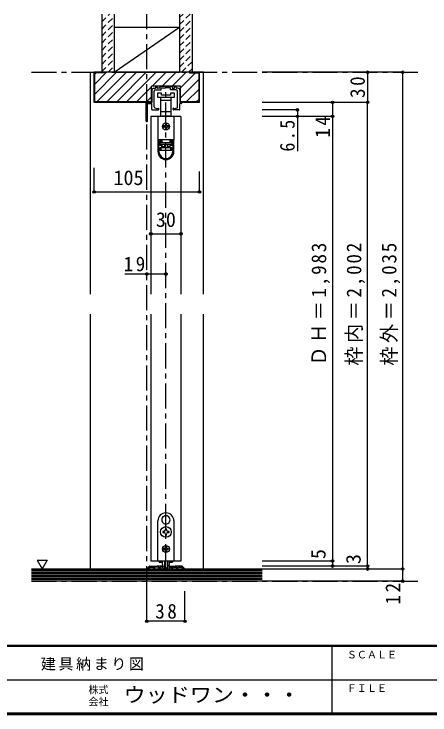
# Model space of a CAD drawing. Units: millimetres at full size, sheet at 1:5; details may follow other scales. Extents: x -973 to 977, y -718 to 696.
# Drawn here: x 158 to 573, y -701 to -2 of the extents above; entities that cross this region are included whole.
import ezdxf
from ezdxf.enums import TextEntityAlignment as Align

# ---------------------------------------------------------------- set-up
doc = ezdxf.new("R2010")
doc.units = ezdxf.units.MM
doc.header["$LTSCALE"] = 5
doc.header["$PDMODE"] = 32
doc.header["$PDSIZE"] = 2.5
doc.linetypes.add('CHAIN1', pattern=[8, 5, -1, 1, -1])
doc.linetypes.add('DASHED1', pattern=[1.8, 1.2, -0.6])
for name, color, linetype in [('0-1_通り芯', 4, 'CHAIN1'), ('0-2_柱', 3, 'Continuous'), ('0-3_仕上げ', 2, 'Continuous'), ('0-4_枠', 3, 'Continuous'), ('0-6_扉', 6, 'Continuous'), ('0-7_金物', 7, 'Continuous'), ('0-A_文字', 7, 'Continuous'), ('0-B_寸法', 7, 'Continuous'), ('0-C_ハッチ', 4, 'DASHED1'), ('F-0_補助線', 7, 'Continuous'), ('F-1_枠', 6, 'Continuous'), ('F-A_文字', 7, 'Continuous')]:
    doc.layers.add(name, color=color, linetype=linetype)
doc.styles.add('ＭＳ ゴシック', font='')
doc.styles.get('ＭＳ ゴシック').set_extended_font_data('MS Gothic')

# ---------------------------------------------------------------- blocks, each defined once
blk = doc.blocks.new('03')
at = {"layer": '0-B_寸法'}
for p, q in [((-11.079, 7.476), (-9.529, 7.476)), ((-9.229, 7.776), (-9.229, 9.176)), ((-8.029, 9.476), (-8.929, 9.476)), ((-7.729, 7.776), (-7.729, 9.176)), ((-5.529, 7.476), (-7.429, 7.476)), ((-5.229, 9.176), (-5.229, 7.776)), ((-4.929, 9.476), (6.771, 9.476)), ((-3.729, 6.276), (-3.729, 7.676)), ((-3.429, 7.976), (0.621, 7.976)), ((0.921, 8.276), (0.621, 7.976)), ((0.921, 8.276), (1.221, 7.976)), ((5.271, 7.976), (1.221, 7.976)), ((5.571, 6.276), (5.571, 7.676)), ((7.071, 9.176), (7.071, 7.776)), ((7.371, 7.476), (9.271, 7.476)), ((9.571, 7.776), (9.571, 9.176)), ((9.871, 9.476), (10.771, 9.476)), ((11.071, 7.776), (11.071, 9.176)), ((12.921, 7.476), (11.371, 7.476)), ((-13.079, 5.476), (-13.079, -6.524)), ((-10.679, -11.096), (-10.679, 4.476)), ((-9.229, 5.976), (-4.029, 5.976)), ((11.071, 5.976), (5.871, 5.976)), ((12.521, -11.096), (12.521, 4.476)), ((14.921, 5.476), (14.921, -6.524)), ((-18.179, -6.524), (-13.079, -6.524)), ((16.321, -6.524), (14.921, -6.524)), ((-18.679, -25.124), (-18.679, -7.024)), ((-17.479, -25.124), (-17.479, -8.224)), ((-16.979, -7.724), (-13.079, -7.724)), ((-13.079, -13.724), (-13.079, -7.724)), ((-6.229, -13.724), (-6.229, -12.649)), ((8.071, -13.724), (8.071, -12.649)), ((16.321, -7.724), (14.921, -7.724)), ((14.921, -13.724), (14.921, -7.724)), ((-12.779, -14.024), (-6.529, -14.024)), ((14.621, -14.024), (8.371, -14.024))]:
    blk.add_line(p, q, dxfattribs=at)
for centre, radius, start, end in [((-11.079, 5.476), 2, 90, 180), ((-9.529, 7.776), 0.3, 270, 0), ((-8.929, 9.176), 0.3, 90, 180), ((-8.029, 9.176), 0.3, 0, 90), ((-7.429, 7.776), 0.3, 180, 270), ((-5.529, 7.776), 0.3, 270, 0), ((-4.929, 9.176), 0.3, 90, 180), ((-3.429, 7.676), 0.3, 90, 180), ((5.271, 7.676), 0.3, 0, 90), ((6.771, 9.176), 0.3, 0, 90), ((7.371, 7.776), 0.3, 180, 270), ((9.271, 7.776), 0.3, 270, 0), ((9.871, 9.176), 0.3, 90, 180), ((10.771, 9.176), 0.3, 0, 90), ((11.371, 7.776), 0.3, 180, 270), ((12.921, 5.476), 2, 0, 90), ((-9.229, 4.476), 1.5, 90, 180), ((-4.029, 6.276), 0.3, 270, 0), ((5.871, 6.276), 0.3, 180, 270), ((11.071, 4.476), 1.5, 0, 90), ((-18.179, -7.024), 0.5, 90, 180), ((16.321, -7.124), 0.6, 0, 90), ((-16.979, -8.224), 0.5, 90, 180), ((-12.779, -13.724), 0.3, 180, 270), ((-9.679, -11.096), 1, 180, 243.25632), ((-7.879, -7.524), 5, 243.25632, 284.75682), ((-6.529, -12.649), 0.3, 0, 104.75682), ((-6.529, -13.724), 0.3, 270, 0), ((8.371, -12.649), 0.3, 75.24318, 180), ((8.371, -13.724), 0.3, 180, 270), ((9.721, -7.524), 5, 255.24318, 296.74368), ((11.521, -11.096), 1, 296.74368, 0), ((14.621, -13.724), 0.3, 270, 0), ((16.321, -7.124), 0.6, 270, 0), ((-18.079, -25.124), 0.6, 180, 0)]:
    blk.add_arc(centre, radius, start, end, dxfattribs=at)
blk = doc.blocks.new('下荷重(戸車)')
at = {"layer": '0-7_金物'}
for p, q in [((8.5, 37.107), (4.5, 37.107)), ((-5.25, 30.107), (0, 30.107)), ((0, 30.107), (5.25, 30.107)), ((5.25, 30.107), (5.25, 33.107)), ((5.25, 18.507), (5.25, 30.107)), ((0, 18.507), (-5.25, 18.507)), ((-5.25, 18.507), (-5.25, 14.107)), ((-5.25, 14.107), (-4, 14.107)), ((-4, 14.107), (-4, 13.807)), ((4, 14.107), (-4, 14.107)), ((5.25, 18.507), (0, 18.507)), ((4, 14.107), (5.25, 14.107)), ((4, 13.807), (4, 14.107)), ((5.25, 14.107), (5.25, 18.507)), ((7.9, 13.807), (-7.9, 13.807)), ((-7.9, 13.807), (-7.9, -9.493)), ((7.9, 13.807), (7.9, -9.493)), ((-1.5, 4.307), (-2.5, 4.307)), ((-2.5, 3.307), (-1.5, 3.307)), ((-0.5, 6.307), (-0.5, 5.307)), ((-0.5, 2.307), (-0.5, 1.307)), ((0.5, 5.307), (0.5, 6.307)), ((0.5, 1.307), (0.5, 2.307)), ((2.5, 4.307), (1.5, 4.307)), ((1.5, 3.307), (2.5, 3.307)), ((7.9, -9.493), (-7.9, -9.493)), ((-7.9, -9.493), (-7.9, -9.593)), ((-6.9, -9.593), (-7.9, -9.593)), ((-7.9, -9.593), (-7.9, -21.293)), ((-4.2, -9.593), (-6.9, -9.593)), ((-6.9, -21.293), (-6.9, -9.593)), ((-6.1, -10.593), (-6.1, -15.293)), ((-6.1, -10.593), (-4.2, -10.593)), ((-5.9, -11.693), (-5.9, -12.193)), ((-4, -11.693), (-5.9, -11.693)), ((-5.9, -12.193), (5.9, -12.193)), ((-5.9, -14.193), (-5.9, -12.193)), ((-4.9, -9.593), (-4.9, -9.493)), ((-4.2, -9.593), (-4.2, -10.593)), ((-4, -11.693), (-4, -9.493)), ((4, -9.493), (4, -11.693)), ((5.9, -11.693), (4, -11.693)), ((6.9, -9.593), (4.2, -9.593)), ((4.2, -10.593), (4.2, -9.593)), ((4.2, -11.593), (4.2, -10.593)), ((4.2, -10.593), (6.1, -10.593)), ((6.1, -11.593), (4.2, -11.593)), ((4.9, -9.493), (4.9, -9.593)), ((5.9, -12.193), (5.9, -11.693)), ((5.9, -12.193), (5.9, -14.193)), ((6.1, -15.293), (6.1, -10.593)), ((6.9, -9.593), (6.9, -21.293)), ((7.9, -9.593), (6.9, -9.593)), ((7.9, -9.493), (7.9, -9.593)), ((7.9, -21.293), (7.9, -9.593)), ((-6.1, -14.293), (-4.2, -14.293)), ((-4.2, -15.293), (-6.1, -15.293)), ((5.9, -14.193), (-5.9, -14.193)), ((-5.9, -17.193), (-4.9, -17.193)), ((-4.9, -17.193), (4.9, -17.193)), ((-4.9, -17.193), (-4.9, -20.193)), ((4.9, -20.193), (-4.9, -20.193)), ((-4.2, -14.293), (-4.2, -15.293)), ((-4.2, -15.293), (-4.2, -17.193)), ((-4, -16.193), (-4, -14.193)), ((-1.5, -14.193), (-1.5, -17.193)), ((1.5, -14.193), (1.5, -17.193)), ((1.5, -16.193), (4, -16.193)), ((6.1, -15.293), (4.2, -15.293)), ((4.2, -17.193), (4.2, -15.293)), ((4.9, -17.193), (5.9, -17.193)), ((5.9, -17.193), (5.9, -20.193))]:
    blk.add_line(p, q, dxfattribs=at)
for points in [[(-8.5, 33.107), (0, 33.107), (8.5, 33.107), (8.5, 37.107)], [(4.5, 37.107), (4.5, 35.107), (-4.5, 35.107), (-4.5, 37.107), (-8.5, 37.107), (-8.5, 33.107)], [(-5.25, 33.107), (-5.25, 30.107), (-5.25, 18.507)], [(-4.2, -10.593), (-4.2, -11.593), (-6.1, -11.593)], [(-4.9, -20.193), (-5.9, -20.193), (-5.9, -17.193)], [(-4, -17.193), (-4, -16.193), (-1.5, -16.193)], [(4, -14.193), (4, -16.193), (4, -17.193)], [(4.2, -15.293), (4.2, -14.293), (6.1, -14.293)], [(5.9, -20.193), (4.9, -20.193), (4.9, -17.193)]]:
    blk.add_lwpolyline(points, dxfattribs=at)
blk.add_circle((0, 3.807), 3.5, dxfattribs=at)
for centre, radius, start, end in [((-2.5, 3.807), 0.5, 90, 180), ((-2.5, 3.807), 0.5, 180, 270), ((-1.5, 5.307), 1, 270, 0), ((-1.5, 2.307), 1, 0, 90), ((0, 6.307), 0.5, 90, 180), ((0, 1.307), 0.5, 180, 270), ((0, 6.307), 0.5, 0, 90), ((0, 1.307), 0.5, 270, 0), ((1.5, 5.307), 1, 180, 270), ((1.5, 2.307), 1, 90, 180), ((2.5, 3.807), 0.5, 0, 90), ((2.5, 3.807), 0.5, 270, 0), ((0, -21.293), 7.9, 180, 0), ((0, -21.293), 6.9, 180, 0)]:
    blk.add_arc(centre, radius, start, end, dxfattribs=at)

msp = doc.modelspace()

# ---------------------------------------------------------------- linework, layer by layer
at = {"layer": '0-1_通り芯'}
for p, q in [((290.667, -577.5), (290.667, -2.5)), ((175.667, -60.5), (564.667, -60.5)), ((309.667, -555.5), (309.667, -74.5)), ((175.667, -567.5), (564.667, -567.5))]:
    msp.add_line(p, q, dxfattribs=at)
at = {"layer": '0-1_通り芯', "linetype": 'Continuous'}
msp.add_line((268.667, -261.5), (309.667, -261.5), dxfattribs=at)
at = {"layer": '0-1_通り芯', "color": 7}
for p in [(290.667, -261.5), (309.667, -261.5)]:
    msp.add_point(p, dxfattribs=at)
at = {"layer": '0-2_柱'}
for p, q in [((258.167, -15.5), (323.167, -15.5)), ((258.167, -60.5), (323.167, -60.5))]:
    msp.add_line(p, q, dxfattribs=at)
at = {"layer": '0-2_柱', "color": 7}
msp.add_line((258.167, -60.5), (323.167, -15.5), dxfattribs=at)
at = {"layer": '0-3_仕上げ'}
for p, q in [((245.667, -2.5), (245.667, -60.5)), ((258.167, -2.5), (258.167, -60.5)), ((323.167, -2.5), (323.167, -60.5)), ((335.667, -2.5), (335.667, -60.5)), ((405.667, -555.5), (175.667, -555.5)), ((405.667, -567.5), (175.667, -567.5))]:
    msp.add_line(p, q, dxfattribs=at)
at = {"layer": '0-3_仕上げ', "color": 7}
for p, q in [((405.667, -557), (175.667, -557)), ((405.667, -558.5), (175.667, -558.5)), ((405.667, -560), (175.667, -560)), ((405.667, -561.5), (175.667, -561.5)), ((405.667, -563), (175.667, -563)), ((405.667, -564.5), (175.667, -564.5)), ((405.667, -566), (175.667, -566))]:
    msp.add_line(p, q, dxfattribs=at)
at = {"layer": '0-4_枠', "color": 4}
for p, q in [((234.167, -60.5), (238.167, -60.5)), ((234.167, -60.5), (234.167, -281.5)), ((347.167, -60.5), (343.167, -60.5)), ((347.167, -281.5), (347.167, -60.5)), ((234.167, -301.5), (234.167, -555.5)), ((347.167, -555.5), (347.167, -301.5))]:
    msp.add_line(p, q, dxfattribs=at)
at = {"layer": '0-4_枠'}
for p, q in [((238.167, -90.5), (238.167, -60.5)), ((343.167, -60.5), (238.167, -60.5)), ((238.667, -90), (238.667, -61)), ((248.167, -61), (238.667, -61)), ((248.167, -61), (248.167, -60.5)), ((333.167, -61), (333.167, -60.5)), ((333.167, -61), (342.667, -61)), ((342.667, -90), (342.667, -61)), ((343.167, -90.5), (343.167, -60.5)), ((295.267, -90.5), (295.267, -74.5)), ((324.067, -74.5), (295.267, -74.5)), ((324.067, -90.5), (324.067, -74.5)), ((295.267, -90.5), (238.167, -90.5)), ((295.267, -90), (238.667, -90)), ((342.667, -90), (324.067, -90)), ((343.167, -90.5), (324.067, -90.5)), ((288.867, -555.5), (290.467, -555.5)), ((293.091, -552.793), (290.725, -555.159)), ((292.467, -555.5), (290.867, -555.5)), ((292.667, -554.914), (293.881, -553.7)), ((292.667, -555.3), (292.667, -554.914)), ((293.798, -552.5), (300.367, -552.5)), ((293.881, -553.7), (297.667, -553.7)), ((297.667, -555.2), (297.667, -553.7)), ((297.967, -555.5), (298.367, -555.5)), ((298.667, -555.2), (298.667, -553.7)), ((306.438, -552.5), (300.967, -552.5)), ((304.267, -555.5), (302.967, -555.5)), ((306.067, -553.7), (303.667, -553.7)), ((303.667, -553.7), (303.667, -554.7)), ((304.267, -554.7), (303.667, -554.7)), ((306.567, -554.2), (306.567, -555.2)), ((306.592, -552.524), (307.72, -552.888)), ((312.467, -555.5), (306.867, -555.5)), ((308.067, -553.364), (308.067, -554.4)), ((308.367, -554.7), (310.967, -554.7)), ((311.267, -553.364), (311.267, -554.4)), ((312.742, -552.524), (311.613, -552.888)), ((312.767, -554.2), (312.767, -555.2)), ((312.895, -552.5), (318.367, -552.5)), ((313.267, -553.7), (315.667, -553.7)), ((315.067, -554.7), (315.667, -554.7)), ((315.067, -555.5), (316.367, -555.5)), ((315.667, -553.7), (315.667, -554.7)), ((316.667, -555.2), (316.667, -553.7)), ((316.667, -553.7), (320.667, -553.7)), ((325.535, -552.5), (318.967, -552.5)), ((320.667, -555.2), (320.667, -553.7)), ((321.367, -555.5), (320.967, -555.5)), ((321.667, -553.7), (325.453, -553.7)), ((321.667, -555.2), (321.667, -553.7)), ((326.667, -554.914), (325.453, -553.7)), ((326.242, -552.793), (328.608, -555.159)), ((326.667, -555.3), (326.667, -554.914)), ((326.867, -555.5), (328.467, -555.5))]:
    msp.add_line(p, q, dxfattribs=at)
for points in [[(302.667, -555.2), (302.667, -553.7), (298.667, -553.7)], [(300.367, -552.5), (300.667, -552.8), (300.967, -552.5)], [(318.967, -552.5), (318.667, -552.8), (318.367, -552.5)]]:
    msp.add_lwpolyline(points, dxfattribs=at)
for centre, radius, start, end in [((290.467, -555.3), 0.2, 270, 45), ((290.867, -555.3), 0.2, 135, 270), ((292.467, -555.3), 0.2, 270, 0), ((293.798, -553.5), 1, 90, 135), ((297.967, -555.2), 0.3, 180, 270), ((298.367, -555.2), 0.3, 270, 0), ((302.967, -555.2), 0.3, 180, 270), ((304.267, -555.1), 0.4, 0, 90), ((304.267, -555.1), 0.4, 270, 0), ((306.067, -554.2), 0.5, 0, 90), ((306.438, -553), 0.5, 72.1213, 90), ((306.867, -555.2), 0.3, 180, 270), ((307.567, -553.364), 0.5, 0, 72.1213), ((308.367, -554.4), 0.3, 180, 270), ((310.967, -554.4), 0.3, 270, 0), ((311.767, -553.364), 0.5, 107.8787, 180), ((312.467, -555.2), 0.3, 270, 0), ((312.895, -553), 0.5, 90, 107.8787), ((313.267, -554.2), 0.5, 90, 180), ((315.067, -555.1), 0.4, 90, 180), ((315.067, -555.1), 0.4, 180, 270), ((316.367, -555.2), 0.3, 270, 0), ((320.967, -555.2), 0.3, 180, 270), ((321.367, -555.2), 0.3, 270, 0), ((325.535, -553.5), 1, 45, 90), ((326.867, -555.3), 0.2, 180, 270), ((328.467, -555.3), 0.2, 270, 45)]:
    msp.add_arc(centre, radius, start, end, dxfattribs=at)
at = {"layer": '0-6_扉'}
for p, q in [((324.667, -104.5), (294.667, -104.5)), ((294.667, -104.5), (294.667, -281.5)), ((324.667, -104.5), (324.667, -281.5)), ((294.667, -301.5), (294.667, -547.5)), ((324.667, -301.5), (324.667, -547.5)), ((324.667, -547.5), (294.667, -547.5))]:
    msp.add_line(p, q, dxfattribs=at)
at = {"layer": '0-7_金物'}
for p, q in [((309.568, -502.351), (309.667, -502.45)), ((309.766, -502.351), (309.667, -502.45)), ((301.667, -547.5), (301.667, -507.5)), ((306.024, -508.489), (306.159, -508.525)), ((306.123, -508.66), (306.159, -508.525)), ((313.309, -508.489), (313.174, -508.525)), ((313.21, -508.66), (313.174, -508.525)), ((317.667, -507.5), (317.667, -547.5)), ((309.167, -515.35), (309.167, -516.3)), ((310.167, -515.35), (309.167, -515.35)), ((310.167, -516.3), (310.167, -515.35)), ((307.467, -518), (306.517, -518)), ((306.517, -518), (306.517, -519)), ((306.517, -519), (307.467, -519)), ((310.167, -521.65), (310.167, -520.7)), ((312.817, -518), (311.867, -518)), ((311.867, -519), (312.817, -519)), ((312.817, -519), (312.817, -518)), ((307.867, -535), (307.267, -535)), ((307.267, -535), (307.267, -536)), ((307.267, -536), (307.867, -536)), ((309.167, -533.1), (310.167, -533.1)), ((309.167, -533.1), (309.167, -533.7)), ((309.167, -537.3), (309.167, -537.9)), ((310.167, -533.1), (310.167, -533.7)), ((310.167, -537.3), (310.167, -537.9)), ((311.467, -535), (312.067, -535)), ((310.167, -537.9), (309.167, -537.9)), ((317.667, -547.5), (301.667, -547.5)), ((303.067, -547.5), (303.067, -548.7)), ((303.067, -548.7), (306.199, -548.7)), ((306.167, -550.921), (306.167, -547.5)), ((308.167, -547.5), (308.167, -554.121)), ((311.167, -547.5), (311.167, -554.112)), ((313.134, -548.7), (316.267, -548.7)), ((313.167, -550.921), (313.167, -547.5)), ((316.267, -547.5), (316.267, -548.7)), ((310.867, -554.421), (308.467, -554.421))]:
    msp.add_line(p, q, dxfattribs=at)
for points in [[(309.167, -520.7), (309.167, -521.65), (310.167, -521.65)], [(312.067, -535), (312.067, -536), (311.467, -536)]]:
    msp.add_lwpolyline(points, dxfattribs=at)
for centre, radius in [((309.667, -518.5), 5.35), ((309.667, -535.5), 3.5)]:
    msp.add_circle(centre, radius, dxfattribs=at)
for centre, radius, start, end in [((309.667, -507.5), 8, 0, 180), ((309.667, -506.5), 4.15, 91.3645, 208.6355), ((309.667, -506.5), 4.15, 331.3645, 88.6355), ((309.667, -506.5), 4.15, 211.3645, 328.6355), ((307.467, -516.3), 1.7, 270, 0), ((311.867, -516.3), 1.7, 180, 270), ((307.467, -520.7), 1.7, 0, 90), ((311.867, -520.7), 1.7, 90, 180), ((307.867, -533.7), 1.3, 270, 0), ((307.867, -537.3), 1.3, 0, 90), ((311.467, -533.7), 1.3, 180, 270), ((311.467, -537.3), 1.3, 90, 180), ((308.167, -550.921), 2, 180, 264.78409), ((311.167, -550.921), 2, 275.21591, 0), ((307.967, -553.112), 0.2, 0, 84.78409), ((308.467, -554.121), 0.3, 180, 270), ((310.867, -554.121), 0.3, 270, 0), ((311.367, -553.112), 0.2, 95.21591, 180)]:
    msp.add_arc(centre, radius, start, end, dxfattribs=at)
at = {"layer": '0-A_文字'}
msp.add_line((181.231, -546.686), (186.231, -555.347), dxfattribs=at)
msp.add_lwpolyline([(181.231, -546.686), (191.231, -546.686), (186.231, -555.347)], dxfattribs=at)
at = {"layer": '0-B_寸法', "color": 4}
for p, q in [((545.667, -60.5), (405.667, -60.5)), ((510.667, -60.5), (510.667, -90.5)), ((545.667, -555.5), (545.667, -60.5)), ((510.667, -90.5), (405.667, -90.5)), ((475.667, -90.5), (475.667, -104.5)), ((510.667, -552.5), (510.667, -90.5)), ((440.667, -98), (405.667, -98)), ((475.667, -104.5), (405.667, -104.5)), ((440.667, -98), (440.667, -139.233)), ((475.667, -104.5), (475.667, -547.5)), ((238.167, -179.804), (238.167, -155.746)), ((343.167, -179.804), (343.167, -159.246)), ((238.167, -179.804), (343.167, -179.804)), ((294.667, -221.5), (324.667, -221.5)), ((475.667, -547.5), (405.667, -547.5)), ((475.667, -547.5), (475.667, -552.5)), ((510.667, -552.5), (405.667, -552.5)), ((545.667, -555.5), (405.667, -555.5)), ((510.667, -555.5), (510.667, -552.5)), ((545.667, -567.5), (545.667, -555.5)), ((545.667, -567.5), (405.667, -567.5)), ((290.667, -607.5), (290.667, -577.5)), ((328.667, -607.5), (328.667, -577.5)), ((328.667, -607.5), (290.667, -607.5))]:
    msp.add_line(p, q, dxfattribs=at)
at = {"layer": '0-B_寸法'}
for p in [(510.667, -60.5), (545.667, -60.5), (475.667, -90.5), (510.667, -90.5), (440.667, -98), (440.667, -104.5), (475.667, -104.5), (238.167, -179.804), (343.167, -179.804), (294.667, -221.5), (324.667, -221.5), (475.667, -547.5), (475.667, -552.5), (510.667, -552.5), (510.667, -555.5), (545.667, -555.5), (545.667, -567.5), (290.667, -607.5), (328.667, -607.5)]:
    msp.add_point(p, dxfattribs=at)
at = {"layer": '0-C_ハッチ'}
for p, q in [((245.667, -10.395), (253.562, -2.5)), ((245.667, -17.466), (258.167, -4.966)), ((323.167, -6.032), (326.699, -2.5)), ((323.167, -13.103), (333.77, -2.5)), ((245.667, -24.537), (258.167, -12.037)), ((323.167, -20.174), (335.667, -7.674)), ((245.667, -31.608), (258.167, -19.108)), ((323.167, -27.246), (335.667, -14.746)), ((245.667, -38.679), (258.167, -26.179)), ((323.167, -34.317), (335.667, -21.817)), ((245.667, -45.751), (258.167, -33.251)), ((323.167, -41.388), (335.667, -28.888)), ((245.667, -52.822), (258.167, -40.322)), ((323.167, -48.459), (335.667, -35.959)), ((245.667, -59.893), (258.167, -47.393)), ((323.167, -55.53), (335.667, -43.03)), ((252.13, -60.5), (258.167, -54.464)), ((325.268, -60.5), (335.667, -50.101)), ((332.339, -60.5), (335.667, -57.172))]:
    msp.add_line(p, q, dxfattribs=at)
at = {"layer": '0-C_ハッチ', "linetype": 'Continuous'}
for p, q in [((238.667, -82.271), (260.438, -60.5)), ((238.667, -72.372), (250.538, -60.5)), ((238.667, -62.472), (240.139, -61)), ((240.837, -90), (270.337, -60.5)), ((280.237, -60.5), (250.737, -90)), ((260.636, -90), (290.136, -60.5)), ((270.536, -90), (300.036, -60.5)), ((295.935, -74.5), (309.935, -60.5)), ((305.835, -74.5), (319.835, -60.5)), ((315.734, -74.5), (329.734, -60.5)), ((324.067, -76.067), (339.134, -61)), ((324.067, -85.967), (342.667, -67.367)), ((280.435, -90), (295.267, -75.169)), ((342.667, -77.266), (329.933, -90)), ((290.335, -90), (295.267, -85.068)), ((339.832, -90), (342.667, -87.166))]:
    msp.add_line(p, q, dxfattribs=at)
at = {"layer": 'F-1_枠'}
for p, q in [((976.653, -631.667), (-973.347, -631.667)), ((976.653, -632.5), (-973.347, -632.5)), ((474.986, -632.5), (474.986, -699.167)), ((1.653, -665.833), (974.986, -665.834)), ((976.653, -699.167), (-973.347, -699.167)), ((976.653, -700), (-973.347, -700)), ((976.653, -700.833), (-973.347, -700.833))]:
    msp.add_line(p, q, dxfattribs=at)

# ---------------------------------------------------------------- block references
at = {"layer": '0-7_金物'}
for name, p in [('03', (308.746, -83.976)), ('下荷重(戸車)', (309.667, -118.307))]:
    msp.add_blockref(name, p, dxfattribs=at)

# ---------------------------------------------------------------- texts
at = {"layer": '0-1_通り芯', "color": 7, "insert": (267.542, -259), "char_height": 14.66, "attachment_point": 7, "style": 'ＭＳ ゴシック'}
msp.add_mtext('\\T1.27;\\W0.95;19', dxfattribs=at)
at = {"layer": '0-B_寸法', "style": 'ＭＳ ゴシック'}
for s, p in [('105', (257.442, -177.304)), ('30', (299.667, -219))]:
    msp.add_text(s, height=14.66, dxfattribs=at).set_placement(p, align=Align.BOTTOM_LEFT)
for s, p in [('5', (473.167, -545.5)), ('3', (508.167, -550.5))]:
    msp.add_text(s, height=14.66, rotation=90, dxfattribs=at).set_placement(p, align=Align.BOTTOM_LEFT)
at = {"layer": '0-B_寸法', "char_height": 14.66, "attachment_point": 7, "rotation": 90, "style": 'ＭＳ ゴシック'}
for s, insert in [('\\T1.27;\\W0.95;30', (508.167, -86.125)), ('\\T1.27;\\W0.9;6.5', (438.167, -139.594)), ('\\T1.27;\\W0.95;14', (473.167, -125.75)), ('\\T1.19;\\W0.95;ＤＨ＝1,983', (473.167, -352.75)), ('\\T1.19;\\W0.95;枠内＝2,002', (508.167, -352.75)), ('\\T1.19;\\W0.95;枠外＝2,035', (543.167, -352.75)), ('\\T1.27;\\W0.95;12', (543.167, -590.75))]:
    msp.add_mtext(s, dxfattribs=dict(at, insert=insert))
at = {"layer": '0-B_寸法', "insert": (299.042, -605), "char_height": 14.66, "attachment_point": 7, "style": 'ＭＳ ゴシック'}
msp.add_mtext('\\T1.27;\\W0.95;38', dxfattribs=at)
at = {"layer": 'F-0_補助線', "insert": (184.986, -656.667), "char_height": 11, "attachment_point": 7, "style": 'ＭＳ ゴシック'}
msp.add_mtext('\\T1.17;建具納まり図', dxfattribs=at)
at = {"layer": 'F-A_文字', "style": 'ＭＳ ゴシック'}
for s, p in [('ＳＣＡＬＥ', (489.986, -646.667)), ('株式', (232.486, -681.5)), ('ＦＩＬＥ', (489.986, -680)), ('会社', (232.486, -693.5))]:
    msp.add_text(s, height=7.331, dxfattribs=at).set_placement(p, align=Align.BOTTOM_LEFT)
at = {"layer": 'F-A_文字', "style": 'ＭＳ ゴシック', "width": 1.1}
msp.add_text('ウッドワン・・・', height=14.66, dxfattribs=at).set_placement((267.486, -692.5), align=Align.BOTTOM_LEFT)

doc.saveas('drawing.dxf')
